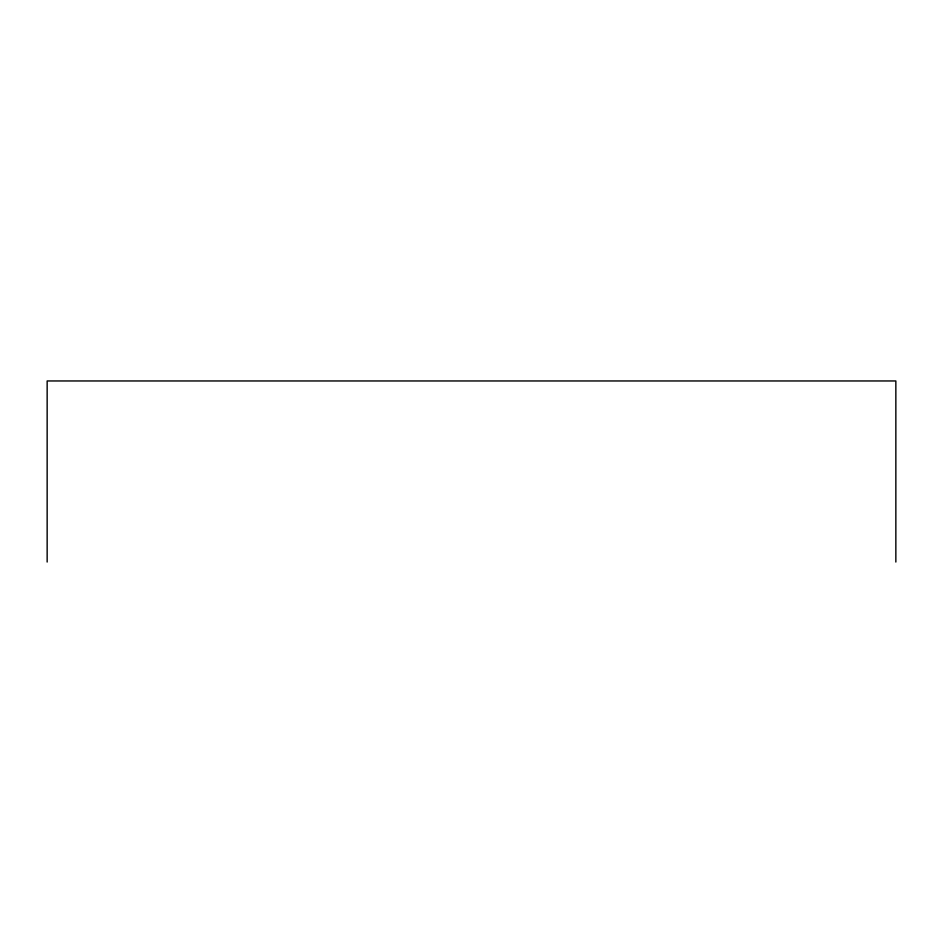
<?xml version="1.0" encoding="UTF-8"?>
<svg xmlns="http://www.w3.org/2000/svg" width="943" height="943" viewBox="0 0 943 943"><rect width="100%" height="100%" fill="white"/><g stroke="black" fill="none" stroke-linecap="round" stroke-linejoin="round"><path stroke-width="1.41" d="M895.85 562.04L895.85 380.96L47.15 380.96L47.15 562.04"/></g></svg>
